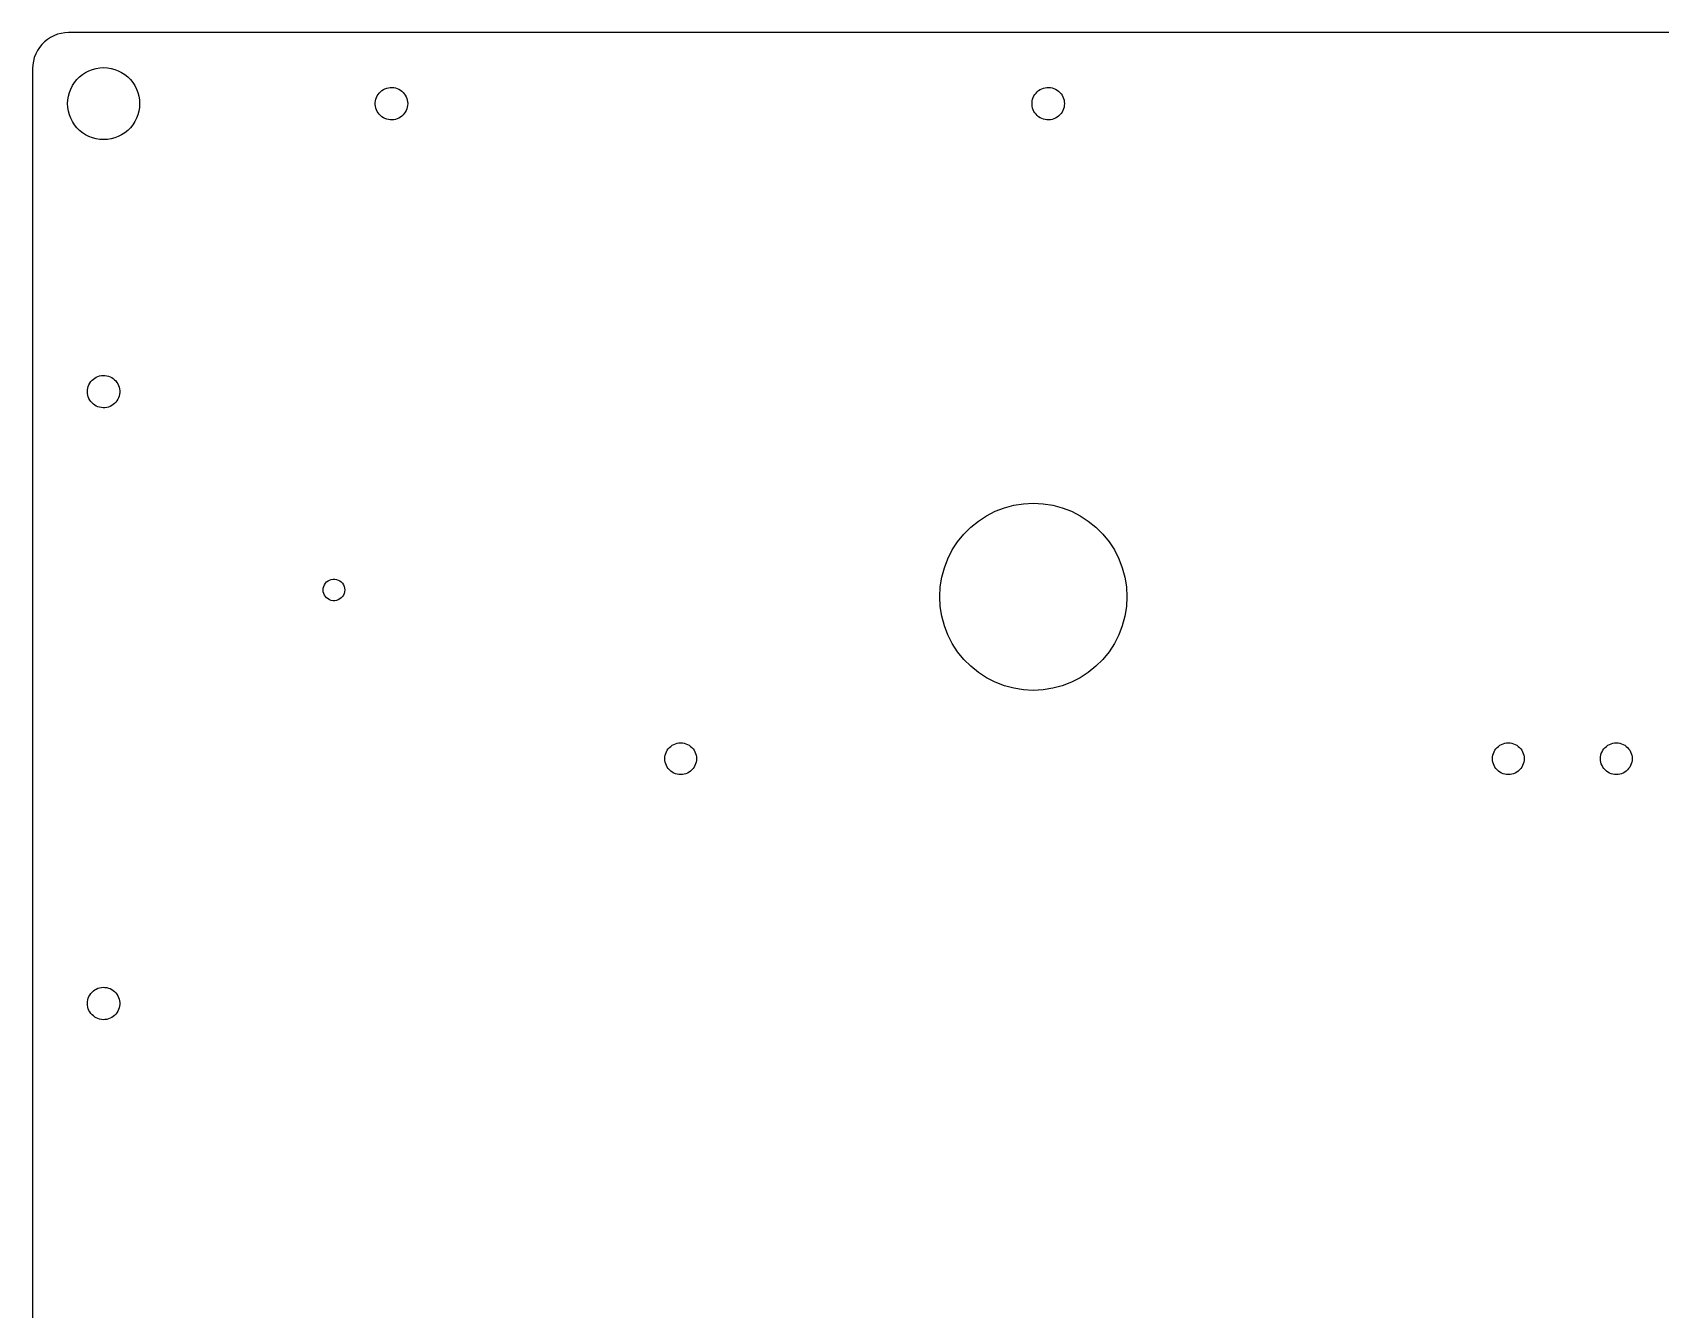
# Model space of a CAD drawing. Header units: metres. Extents: x -232 to 232, y -177 to 177.
# Drawn here: x -232.4 to -6.2, y 0 to 177.4 of the extents above; entities that cross this region are included whole.
import ezdxf

# ---------------------------------------------------------------- set-up
doc = ezdxf.new("R2010")
doc.units = ezdxf.units.M

msp = doc.modelspace()

# ---------------------------------------------------------------- linework, layer by layer
for p, q in [((-229.875, 176.705), (-230.314, 176.42)), ((-229.409, 176.943), (-229.875, 176.705)), ((-228.92, 177.13), (-229.409, 176.943)), ((-228.415, 177.266), (-228.92, 177.13)), ((-227.898, 177.348), (-228.415, 177.266)), ((-227.375, 177.375), (-227.898, 177.348)), ((227.375, 177.375), (-227.375, 177.375)), ((-231.943, 174.409), (-232.13, 173.92)), ((-231.705, 174.875), (-231.943, 174.409)), ((-231.42, 175.314), (-231.705, 174.875)), ((-231.091, 175.721), (-231.42, 175.314)), ((-230.721, 176.091), (-231.091, 175.721)), ((-230.314, 176.42), (-230.721, 176.091)), ((-232.348, 172.898), (-232.375, 172.375)), ((-232.375, 172.375), (-232.375, -172.375)), ((-232.266, 173.415), (-232.348, 172.898)), ((-232.13, 173.92), (-232.266, 173.415)), ((-225, 171.83), (-224.534, 172.068)), ((-224.534, 172.068), (-224.045, 172.255)), ((-224.045, 172.255), (-223.54, 172.391)), ((-223.54, 172.391), (-223.023, 172.473)), ((-223.023, 172.473), (-222.5, 172.5)), ((-222.5, 172.5), (-221.977, 172.473)), ((-221.977, 172.473), (-221.46, 172.391)), ((-221.46, 172.391), (-220.955, 172.255)), ((-220.955, 172.255), (-220.466, 172.068)), ((-220.466, 172.068), (-220, 171.83)), ((-227.068, 169.534), (-226.83, 170)), ((-226.83, 170), (-226.545, 170.439)), ((-226.545, 170.439), (-226.216, 170.846)), ((-226.216, 170.846), (-225.846, 171.216)), ((-225.846, 171.216), (-225.439, 171.545)), ((-225.439, 171.545), (-225, 171.83)), ((-220, 171.83), (-219.561, 171.545)), ((-219.561, 171.545), (-219.154, 171.216)), ((-219.154, 171.216), (-218.784, 170.846)), ((-218.784, 170.846), (-218.455, 170.439)), ((-218.455, 170.439), (-218.17, 170)), ((-218.17, 170), (-217.932, 169.534)), ((-183.404, 169.56), (-183.172, 169.647)), ((-183.172, 169.647), (-182.931, 169.708)), ((-182.931, 169.708), (-182.686, 169.742)), ((-182.686, 169.742), (-182.438, 169.749)), ((-182.438, 169.749), (-182.191, 169.729)), ((-182.191, 169.729), (-181.948, 169.681)), ((-181.948, 169.681), (-181.711, 169.607)), ((-92.1538, 169.56), (-91.9217, 169.647)), ((-91.9217, 169.647), (-91.6814, 169.708)), ((-91.6814, 169.708), (-91.4358, 169.742)), ((-91.4358, 169.742), (-91.188, 169.749)), ((-91.188, 169.749), (-90.9409, 169.729)), ((-90.9409, 169.729), (-90.6976, 169.681)), ((-90.6976, 169.681), (-90.4611, 169.607)), ((-227.5, 167.5), (-227.473, 168.023)), ((-227.473, 166.977), (-227.5, 167.5)), ((-227.473, 168.023), (-227.391, 168.54)), ((-227.391, 168.54), (-227.255, 169.045)), ((-227.255, 169.045), (-227.068, 169.534)), ((-217.932, 169.534), (-217.745, 169.045)), ((-217.745, 169.045), (-217.609, 168.54)), ((-217.609, 168.54), (-217.527, 168.023)), ((-217.527, 168.023), (-217.5, 167.5)), ((-217.5, 167.5), (-217.527, 166.977)), ((-184.747, 167.624), (-184.719, 167.87)), ((-184.747, 167.376), (-184.747, 167.624)), ((-184.719, 167.87), (-184.665, 168.112)), ((-184.665, 168.112), (-184.585, 168.347)), ((-184.585, 168.347), (-184.479, 168.571)), ((-184.479, 168.571), (-184.349, 168.782)), ((-184.349, 168.782), (-184.197, 168.978)), ((-184.197, 168.978), (-184.024, 169.155)), ((-184.024, 169.155), (-183.833, 169.313)), ((-183.833, 169.313), (-183.625, 169.449)), ((-183.625, 169.449), (-183.404, 169.56)), ((-181.711, 169.607), (-181.484, 169.508)), ((-181.484, 169.508), (-181.269, 169.384)), ((-181.269, 169.384), (-181.07, 169.237)), ((-181.07, 169.237), (-180.887, 169.069)), ((-180.887, 169.069), (-180.724, 168.882)), ((-180.724, 168.882), (-180.583, 168.678)), ((-180.583, 168.678), (-180.465, 168.46)), ((-180.465, 168.46), (-180.372, 168.231)), ((-180.372, 168.231), (-180.304, 167.992)), ((-180.304, 167.992), (-180.264, 167.748)), ((-180.264, 167.748), (-180.25, 167.5)), ((-180.25, 167.5), (-180.264, 167.252)), ((-93.4966, 167.624), (-93.4693, 167.87)), ((-93.4966, 167.376), (-93.4966, 167.624)), ((-93.4693, 167.87), (-93.4151, 168.112)), ((-93.4151, 168.112), (-93.3346, 168.347)), ((-93.3346, 168.347), (-93.2288, 168.571)), ((-93.2288, 168.571), (-93.099, 168.782)), ((-93.099, 168.782), (-92.9467, 168.978)), ((-92.9467, 168.978), (-92.7739, 169.155)), ((-92.7739, 169.155), (-92.5825, 169.313)), ((-92.5825, 169.313), (-92.375, 169.449)), ((-92.375, 169.449), (-92.1538, 169.56)), ((-90.4611, 169.607), (-90.234, 169.508)), ((-90.234, 169.508), (-90.0194, 169.384)), ((-90.0194, 169.384), (-89.8196, 169.237)), ((-89.8196, 169.237), (-89.6372, 169.069)), ((-89.6372, 169.069), (-89.4744, 168.882)), ((-89.4744, 168.882), (-89.3332, 168.678)), ((-89.3332, 168.678), (-89.2152, 168.46)), ((-89.2152, 168.46), (-89.1219, 168.231)), ((-89.1219, 168.231), (-89.0545, 167.992)), ((-89.0545, 167.992), (-89.0137, 167.748)), ((-89.0137, 167.748), (-89, 167.5)), ((-89, 167.5), (-89.0137, 167.252)), ((-227.391, 166.46), (-227.473, 166.977)), ((-227.255, 165.955), (-227.391, 166.46)), ((-227.068, 165.466), (-227.255, 165.955)), ((-226.83, 165), (-227.068, 165.466)), ((-217.932, 165.466), (-218.17, 165)), ((-217.745, 165.955), (-217.932, 165.466)), ((-217.609, 166.46), (-217.745, 165.955)), ((-217.527, 166.977), (-217.609, 166.46)), ((-184.719, 167.13), (-184.747, 167.376)), ((-184.665, 166.888), (-184.719, 167.13)), ((-184.585, 166.653), (-184.665, 166.888)), ((-184.479, 166.429), (-184.585, 166.653)), ((-184.349, 166.218), (-184.479, 166.429)), ((-184.197, 166.022), (-184.349, 166.218)), ((-184.024, 165.845), (-184.197, 166.022)), ((-183.833, 165.687), (-184.024, 165.845)), ((-183.625, 165.551), (-183.833, 165.687)), ((-183.404, 165.44), (-183.625, 165.551)), ((-183.172, 165.353), (-183.404, 165.44)), ((-182.931, 165.292), (-183.172, 165.353)), ((-182.686, 165.258), (-182.931, 165.292)), ((-182.438, 165.251), (-182.686, 165.258)), ((-182.191, 165.271), (-182.438, 165.251)), ((-181.948, 165.319), (-182.191, 165.271)), ((-181.711, 165.393), (-181.948, 165.319)), ((-181.484, 165.492), (-181.711, 165.393)), ((-181.269, 165.616), (-181.484, 165.492)), ((-181.07, 165.763), (-181.269, 165.616)), ((-180.887, 165.931), (-181.07, 165.763)), ((-180.724, 166.118), (-180.887, 165.931)), ((-180.583, 166.322), (-180.724, 166.118)), ((-180.465, 166.54), (-180.583, 166.322)), ((-180.372, 166.769), (-180.465, 166.54)), ((-180.304, 167.008), (-180.372, 166.769)), ((-180.264, 167.252), (-180.304, 167.008)), ((-93.4693, 167.13), (-93.4966, 167.376)), ((-93.4151, 166.888), (-93.4693, 167.13)), ((-93.3346, 166.653), (-93.4151, 166.888)), ((-93.2288, 166.429), (-93.3346, 166.653)), ((-93.099, 166.218), (-93.2288, 166.429)), ((-92.9467, 166.022), (-93.099, 166.218)), ((-92.7739, 165.845), (-92.9467, 166.022)), ((-92.5825, 165.687), (-92.7739, 165.845)), ((-92.375, 165.551), (-92.5825, 165.687)), ((-92.1538, 165.44), (-92.375, 165.551)), ((-91.9217, 165.353), (-92.1538, 165.44)), ((-91.6814, 165.292), (-91.9217, 165.353)), ((-91.4358, 165.258), (-91.6814, 165.292)), ((-91.188, 165.251), (-91.4358, 165.258)), ((-90.9409, 165.271), (-91.188, 165.251)), ((-90.6976, 165.319), (-90.9409, 165.271)), ((-90.4611, 165.393), (-90.6976, 165.319)), ((-90.234, 165.492), (-90.4611, 165.393)), ((-90.0194, 165.616), (-90.234, 165.492)), ((-89.8196, 165.763), (-90.0194, 165.616)), ((-89.6372, 165.931), (-89.8196, 165.763)), ((-89.4744, 166.118), (-89.6372, 165.931)), ((-89.3332, 166.322), (-89.4744, 166.118)), ((-89.2152, 166.54), (-89.3332, 166.322)), ((-89.1219, 166.769), (-89.2152, 166.54)), ((-89.0545, 167.008), (-89.1219, 166.769)), ((-89.0137, 167.252), (-89.0545, 167.008)), ((-226.545, 164.561), (-226.83, 165)), ((-226.216, 164.154), (-226.545, 164.561)), ((-225.846, 163.784), (-226.216, 164.154)), ((-225.439, 163.455), (-225.846, 163.784)), ((-225, 163.17), (-225.439, 163.455)), ((-224.534, 162.932), (-225, 163.17)), ((-224.045, 162.745), (-224.534, 162.932)), ((-220.466, 162.932), (-220.955, 162.745)), ((-220, 163.17), (-220.466, 162.932)), ((-219.561, 163.455), (-220, 163.17)), ((-219.154, 163.784), (-219.561, 163.455)), ((-218.784, 164.154), (-219.154, 163.784)), ((-218.455, 164.561), (-218.784, 164.154)), ((-218.17, 165), (-218.455, 164.561)), ((-223.54, 162.609), (-224.045, 162.745)), ((-223.023, 162.527), (-223.54, 162.609)), ((-222.5, 162.5), (-223.023, 162.527)), ((-221.977, 162.527), (-222.5, 162.5)), ((-221.46, 162.609), (-221.977, 162.527)), ((-220.955, 162.745), (-221.46, 162.609)), ((-224.276, 128.882), (-224.113, 129.069)), ((-224.113, 129.069), (-223.93, 129.237)), ((-223.93, 129.237), (-223.731, 129.384)), ((-223.731, 129.384), (-223.516, 129.508)), ((-223.516, 129.508), (-223.289, 129.607)), ((-223.289, 129.607), (-223.052, 129.681)), ((-223.052, 129.681), (-222.809, 129.729)), ((-222.809, 129.729), (-222.562, 129.749)), ((-222.562, 129.749), (-222.314, 129.742)), ((-222.314, 129.742), (-222.069, 129.708)), ((-222.069, 129.708), (-221.828, 129.647)), ((-221.828, 129.647), (-221.596, 129.56)), ((-221.596, 129.56), (-221.375, 129.449)), ((-221.375, 129.449), (-221.167, 129.313)), ((-221.167, 129.313), (-220.976, 129.155)), ((-220.976, 129.155), (-220.803, 128.978)), ((-220.803, 128.978), (-220.651, 128.782)), ((-224.75, 127.5), (-224.736, 127.748)), ((-224.736, 127.252), (-224.75, 127.5)), ((-224.736, 127.748), (-224.696, 127.992)), ((-224.696, 127.008), (-224.736, 127.252)), ((-224.696, 127.992), (-224.628, 128.231)), ((-224.628, 126.769), (-224.696, 127.008)), ((-224.628, 128.231), (-224.535, 128.46)), ((-224.535, 126.54), (-224.628, 126.769)), ((-224.535, 128.46), (-224.417, 128.678)), ((-224.417, 128.678), (-224.276, 128.882)), ((-220.651, 128.782), (-220.521, 128.571)), ((-220.521, 128.571), (-220.415, 128.347)), ((-220.415, 128.347), (-220.335, 128.112)), ((-220.335, 126.888), (-220.415, 126.653)), ((-220.335, 128.112), (-220.281, 127.87)), ((-220.281, 127.13), (-220.335, 126.888)), ((-220.281, 127.87), (-220.253, 127.624)), ((-220.253, 127.376), (-220.281, 127.13)), ((-220.253, 127.624), (-220.253, 127.376)), ((-224.417, 126.322), (-224.535, 126.54)), ((-224.276, 126.118), (-224.417, 126.322)), ((-224.113, 125.931), (-224.276, 126.118)), ((-223.93, 125.763), (-224.113, 125.931)), ((-223.731, 125.616), (-223.93, 125.763)), ((-223.516, 125.492), (-223.731, 125.616)), ((-223.289, 125.393), (-223.516, 125.492)), ((-223.052, 125.319), (-223.289, 125.393)), ((-222.809, 125.271), (-223.052, 125.319)), ((-222.562, 125.251), (-222.809, 125.271)), ((-222.314, 125.258), (-222.562, 125.251)), ((-222.069, 125.292), (-222.314, 125.258)), ((-221.828, 125.353), (-222.069, 125.292)), ((-221.596, 125.439), (-221.828, 125.353)), ((-221.375, 125.551), (-221.596, 125.439)), ((-221.167, 125.687), (-221.375, 125.551)), ((-220.976, 125.845), (-221.167, 125.687)), ((-220.803, 126.022), (-220.976, 125.845)), ((-220.651, 126.218), (-220.803, 126.022)), ((-220.521, 126.429), (-220.651, 126.218)), ((-220.415, 126.653), (-220.521, 126.429)), ((-99.82, 110.258), (-98.6076, 110.876)), ((-98.6076, 110.876), (-97.3372, 111.364)), ((-97.3372, 111.364), (-96.0228, 111.716)), ((-96.0228, 111.716), (-94.6789, 111.929)), ((-94.6789, 111.929), (-93.32, 112)), ((-93.32, 112), (-91.9611, 111.929)), ((-91.9611, 111.929), (-90.6171, 111.716)), ((-90.6171, 111.716), (-89.3028, 111.364)), ((-89.3028, 111.364), (-88.0324, 110.876)), ((-88.0324, 110.876), (-86.82, 110.258)), ((-102.981, 107.699), (-102.019, 108.661)), ((-102.019, 108.661), (-100.961, 109.517)), ((-100.961, 109.517), (-99.82, 110.258)), ((-86.82, 110.258), (-85.6788, 109.517)), ((-85.6788, 109.517), (-84.6213, 108.661)), ((-84.6213, 108.661), (-83.6591, 107.699)), ((-104.578, 105.5), (-103.837, 106.641)), ((-103.837, 106.641), (-102.981, 107.699)), ((-83.6591, 107.699), (-82.8028, 106.641)), ((-82.8028, 106.641), (-82.0617, 105.5)), ((-105.684, 103.017), (-105.196, 104.288)), ((-105.196, 104.288), (-104.578, 105.5)), ((-82.0617, 105.5), (-81.4439, 104.288)), ((-81.4439, 104.288), (-80.9563, 103.017)), ((-106.036, 101.703), (-105.684, 103.017)), ((-80.9563, 103.017), (-80.6041, 101.703)), ((-192, 99.95), (-191.98, 100.197)), ((-191.98, 99.7031), (-192, 99.95)), ((-191.98, 100.197), (-191.919, 100.437)), ((-191.919, 99.463), (-191.98, 99.7031)), ((-191.919, 100.437), (-191.819, 100.664)), ((-191.819, 100.664), (-191.684, 100.871)), ((-191.684, 100.871), (-191.516, 101.054)), ((-191.516, 101.054), (-191.32, 101.206)), ((-191.32, 101.206), (-191.103, 101.324)), ((-191.103, 101.324), (-190.868, 101.404)), ((-190.868, 101.404), (-190.624, 101.445)), ((-190.624, 101.445), (-190.376, 101.445)), ((-190.376, 101.445), (-190.132, 101.404)), ((-190.132, 101.404), (-189.897, 101.324)), ((-189.897, 101.324), (-189.68, 101.206)), ((-189.68, 101.206), (-189.484, 101.054)), ((-189.484, 101.054), (-189.316, 100.871)), ((-189.316, 100.871), (-189.181, 100.664)), ((-189.181, 100.664), (-189.081, 100.437)), ((-189.081, 100.437), (-189.02, 100.197)), ((-189.02, 99.7031), (-189.081, 99.463)), ((-189.02, 100.197), (-189, 99.95)), ((-189, 99.95), (-189.02, 99.7031)), ((-106.32, 99), (-106.249, 100.359)), ((-106.249, 100.359), (-106.036, 101.703)), ((-80.6041, 101.703), (-80.3912, 100.359)), ((-80.3912, 100.359), (-80.32, 99)), ((-191.819, 99.2361), (-191.919, 99.463)), ((-191.684, 99.0287), (-191.819, 99.2361)), ((-191.516, 98.8464), (-191.684, 99.0287)), ((-191.32, 98.6942), (-191.516, 98.8464)), ((-191.103, 98.5763), (-191.32, 98.6942)), ((-190.868, 98.4959), (-191.103, 98.5763)), ((-190.624, 98.4551), (-190.868, 98.4959)), ((-190.376, 98.4551), (-190.624, 98.4551)), ((-190.132, 98.4959), (-190.376, 98.4551)), ((-189.897, 98.5763), (-190.132, 98.4959)), ((-189.68, 98.6942), (-189.897, 98.5763)), ((-189.484, 98.8464), (-189.68, 98.6942)), ((-189.316, 99.0287), (-189.484, 98.8464)), ((-189.181, 99.2361), (-189.316, 99.0287)), ((-189.081, 99.463), (-189.181, 99.2361)), ((-106.249, 97.6411), (-106.32, 99)), ((-106.036, 96.2971), (-106.249, 97.6411)), ((-80.3912, 97.6411), (-80.6041, 96.2971)), ((-80.32, 99), (-80.3912, 97.6411)), ((-105.684, 94.9828), (-106.036, 96.2971)), ((-80.6041, 96.2971), (-80.9563, 94.9828)), ((-105.196, 93.7124), (-105.684, 94.9828)), ((-104.578, 92.5), (-105.196, 93.7124)), ((-81.4439, 93.7124), (-82.0617, 92.5)), ((-80.9563, 94.9828), (-81.4439, 93.7124)), ((-103.837, 91.3588), (-104.578, 92.5)), ((-102.981, 90.3013), (-103.837, 91.3588)), ((-82.8028, 91.3588), (-83.6591, 90.3013)), ((-82.0617, 92.5), (-82.8028, 91.3588)), ((-102.019, 89.3391), (-102.981, 90.3013)), ((-100.961, 88.4828), (-102.019, 89.3391)), ((-99.82, 87.7417), (-100.961, 88.4828)), ((-85.6788, 88.4828), (-86.82, 87.7417)), ((-84.6213, 89.3391), (-85.6788, 88.4828)), ((-83.6591, 90.3013), (-84.6213, 89.3391)), ((-98.6076, 87.1239), (-99.82, 87.7417)), ((-97.3372, 86.6363), (-98.6076, 87.1239)), ((-96.0228, 86.2841), (-97.3372, 86.6363)), ((-94.6789, 86.0712), (-96.0228, 86.2841)), ((-93.32, 86), (-94.6789, 86.0712)), ((-91.9611, 86.0712), (-93.32, 86)), ((-90.6171, 86.2841), (-91.9611, 86.0712)), ((-89.3028, 86.6363), (-90.6171, 86.2841)), ((-88.0324, 87.1239), (-89.3028, 86.6363)), ((-86.82, 87.7417), (-88.0324, 87.1239)), ((-144.506, 76.7463), (-144.465, 76.9895)), ((-144.465, 76.9895), (-144.397, 77.2266)), ((-144.397, 77.2266), (-144.302, 77.4545)), ((-144.302, 77.4545), (-144.183, 77.6705)), ((-144.183, 77.6705), (-144.04, 77.8717)), ((-144.04, 77.8717), (-143.876, 78.0556)), ((-143.876, 78.0556), (-143.692, 78.22)), ((-143.692, 78.22), (-143.49, 78.3628)), ((-143.49, 78.3628), (-143.275, 78.4821)), ((-143.275, 78.4821), (-143.047, 78.5765)), ((-143.047, 78.5765), (-142.81, 78.6448)), ((-142.81, 78.6448), (-142.566, 78.6862)), ((-142.566, 78.6862), (-142.32, 78.7)), ((-142.32, 78.7), (-142.074, 78.6862)), ((-142.074, 78.6862), (-141.83, 78.6448)), ((-141.83, 78.6448), (-141.593, 78.5765)), ((-141.593, 78.5765), (-141.365, 78.4821)), ((-141.365, 78.4821), (-141.15, 78.3628)), ((-141.15, 78.3628), (-140.948, 78.22)), ((-140.948, 78.22), (-140.764, 78.0556)), ((-140.764, 78.0556), (-140.6, 77.8717)), ((-140.6, 77.8717), (-140.457, 77.6705)), ((-140.457, 77.6705), (-140.338, 77.4545)), ((-140.338, 77.4545), (-140.243, 77.2266)), ((-140.243, 77.2266), (-140.175, 76.9895)), ((-140.175, 76.9895), (-140.134, 76.7463)), ((-29.5062, 76.7463), (-29.4648, 76.9895)), ((-29.4648, 76.9895), (-29.3965, 77.2266)), ((-29.3965, 77.2266), (-29.3021, 77.4545)), ((-29.3021, 77.4545), (-29.1828, 77.6705)), ((-29.1828, 77.6705), (-29.04, 77.8717)), ((-29.04, 77.8717), (-28.8756, 78.0556)), ((-28.8756, 78.0556), (-28.6917, 78.22)), ((-28.6917, 78.22), (-28.4905, 78.3628)), ((-28.4905, 78.3628), (-28.2745, 78.4821)), ((-28.2745, 78.4821), (-28.0466, 78.5765)), ((-28.0466, 78.5765), (-27.8095, 78.6448)), ((-27.8095, 78.6448), (-27.5663, 78.6862)), ((-27.5663, 78.6862), (-27.32, 78.7)), ((-27.32, 78.7), (-27.0737, 78.6862)), ((-27.0737, 78.6862), (-26.8304, 78.6448)), ((-26.8304, 78.6448), (-26.5934, 78.5765)), ((-26.5934, 78.5765), (-26.3654, 78.4821)), ((-26.3654, 78.4821), (-26.1495, 78.3628)), ((-26.1495, 78.3628), (-25.9483, 78.22)), ((-25.9483, 78.22), (-25.7644, 78.0556)), ((-25.7644, 78.0556), (-25.6, 77.8717)), ((-25.6, 77.8717), (-25.4572, 77.6705)), ((-25.4572, 77.6705), (-25.3379, 77.4545)), ((-25.3379, 77.4545), (-25.2435, 77.2266)), ((-25.2435, 77.2266), (-25.1752, 76.9895)), ((-25.1752, 76.9895), (-25.1338, 76.7463)), ((-14.5062, 76.7463), (-14.4648, 76.9895)), ((-14.4648, 76.9895), (-14.3965, 77.2266)), ((-14.3965, 77.2266), (-14.3021, 77.4545)), ((-14.3021, 77.4545), (-14.1828, 77.6705)), ((-14.1828, 77.6705), (-14.04, 77.8717)), ((-14.04, 77.8717), (-13.8756, 78.0556)), ((-13.8756, 78.0556), (-13.6917, 78.22)), ((-13.6917, 78.22), (-13.4905, 78.3628)), ((-13.4905, 78.3628), (-13.2745, 78.4821)), ((-13.2745, 78.4821), (-13.0466, 78.5765)), ((-13.0466, 78.5765), (-12.8095, 78.6448)), ((-12.8095, 78.6448), (-12.5663, 78.6862)), ((-12.5663, 78.6862), (-12.32, 78.7)), ((-12.32, 78.7), (-12.0737, 78.6862)), ((-12.0737, 78.6862), (-11.8304, 78.6448)), ((-11.8304, 78.6448), (-11.5934, 78.5765)), ((-11.5934, 78.5765), (-11.3654, 78.4821)), ((-11.3654, 78.4821), (-11.1495, 78.3628)), ((-11.1495, 78.3628), (-10.9483, 78.22)), ((-10.9483, 78.22), (-10.7644, 78.0556)), ((-10.7644, 78.0556), (-10.6, 77.8717)), ((-10.6, 77.8717), (-10.4572, 77.6705)), ((-10.4572, 77.6705), (-10.3379, 77.4545)), ((-10.3379, 77.4545), (-10.2435, 77.2266)), ((-10.2435, 77.2266), (-10.1752, 76.9895)), ((-10.1752, 76.9895), (-10.1338, 76.7463)), ((-144.52, 76.5), (-144.506, 76.7463)), ((-144.506, 76.2537), (-144.52, 76.5)), ((-144.465, 76.0105), (-144.506, 76.2537)), ((-144.397, 75.7734), (-144.465, 76.0105)), ((-144.302, 75.5455), (-144.397, 75.7734)), ((-144.183, 75.3295), (-144.302, 75.5455)), ((-144.04, 75.1283), (-144.183, 75.3295)), ((-143.876, 74.9444), (-144.04, 75.1283)), ((-143.692, 74.78), (-143.876, 74.9444)), ((-143.49, 74.6372), (-143.692, 74.78)), ((-140.948, 74.78), (-141.15, 74.6372)), ((-140.764, 74.9444), (-140.948, 74.78)), ((-140.6, 75.1283), (-140.764, 74.9444)), ((-140.457, 75.3295), (-140.6, 75.1283)), ((-140.338, 75.5455), (-140.457, 75.3295)), ((-140.243, 75.7734), (-140.338, 75.5455)), ((-140.175, 76.0105), (-140.243, 75.7734)), ((-140.134, 76.2537), (-140.175, 76.0105)), ((-140.134, 76.7463), (-140.12, 76.5)), ((-140.12, 76.5), (-140.134, 76.2537)), ((-29.52, 76.5), (-29.5062, 76.7463)), ((-29.5062, 76.2537), (-29.52, 76.5)), ((-29.4648, 76.0105), (-29.5062, 76.2537)), ((-29.3965, 75.7734), (-29.4648, 76.0105)), ((-29.3021, 75.5455), (-29.3965, 75.7734)), ((-29.1828, 75.3295), (-29.3021, 75.5455)), ((-29.04, 75.1283), (-29.1828, 75.3295)), ((-28.8756, 74.9444), (-29.04, 75.1283)), ((-28.6917, 74.78), (-28.8756, 74.9444)), ((-28.4905, 74.6372), (-28.6917, 74.78)), ((-25.9483, 74.78), (-26.1495, 74.6372)), ((-25.7644, 74.9444), (-25.9483, 74.78)), ((-25.6, 75.1283), (-25.7644, 74.9444)), ((-25.4572, 75.3295), (-25.6, 75.1283)), ((-25.3379, 75.5455), (-25.4572, 75.3295)), ((-25.2435, 75.7734), (-25.3379, 75.5455)), ((-25.1752, 76.0105), (-25.2435, 75.7734)), ((-25.1338, 76.2537), (-25.1752, 76.0105)), ((-25.1338, 76.7463), (-25.12, 76.5)), ((-25.12, 76.5), (-25.1338, 76.2537)), ((-14.52, 76.5), (-14.5062, 76.7463)), ((-14.5062, 76.2537), (-14.52, 76.5)), ((-14.4648, 76.0105), (-14.5062, 76.2537)), ((-14.3965, 75.7734), (-14.4648, 76.0105)), ((-14.3021, 75.5455), (-14.3965, 75.7734)), ((-14.1828, 75.3295), (-14.3021, 75.5455)), ((-14.04, 75.1283), (-14.1828, 75.3295)), ((-13.8756, 74.9444), (-14.04, 75.1283)), ((-13.6917, 74.78), (-13.8756, 74.9444)), ((-13.4905, 74.6372), (-13.6917, 74.78)), ((-10.9483, 74.78), (-11.1495, 74.6372)), ((-10.7644, 74.9444), (-10.9483, 74.78)), ((-10.6, 75.1283), (-10.7644, 74.9444)), ((-10.4572, 75.3295), (-10.6, 75.1283)), ((-10.3379, 75.5455), (-10.4572, 75.3295)), ((-10.2435, 75.7734), (-10.3379, 75.5455)), ((-10.1752, 76.0105), (-10.2435, 75.7734)), ((-10.1338, 76.2537), (-10.1752, 76.0105)), ((-10.1338, 76.7463), (-10.12, 76.5)), ((-10.12, 76.5), (-10.1338, 76.2537)), ((-143.275, 74.5179), (-143.49, 74.6372)), ((-143.047, 74.4234), (-143.275, 74.5179)), ((-142.81, 74.3551), (-143.047, 74.4234)), ((-142.566, 74.3138), (-142.81, 74.3551)), ((-142.32, 74.3), (-142.566, 74.3138)), ((-142.074, 74.3138), (-142.32, 74.3)), ((-141.83, 74.3551), (-142.074, 74.3138)), ((-141.593, 74.4234), (-141.83, 74.3551)), ((-141.365, 74.5179), (-141.593, 74.4234)), ((-141.15, 74.6372), (-141.365, 74.5179)), ((-28.2745, 74.5179), (-28.4905, 74.6372)), ((-28.0466, 74.4234), (-28.2745, 74.5179)), ((-27.8095, 74.3551), (-28.0466, 74.4234)), ((-27.5663, 74.3138), (-27.8095, 74.3551)), ((-27.32, 74.3), (-27.5663, 74.3138)), ((-27.0737, 74.3138), (-27.32, 74.3)), ((-26.8304, 74.3551), (-27.0737, 74.3138)), ((-26.5934, 74.4234), (-26.8304, 74.3551)), ((-26.3654, 74.5179), (-26.5934, 74.4234)), ((-26.1495, 74.6372), (-26.3654, 74.5179)), ((-13.2745, 74.5179), (-13.4905, 74.6372)), ((-13.0466, 74.4234), (-13.2745, 74.5179)), ((-12.8095, 74.3551), (-13.0466, 74.4234)), ((-12.5663, 74.3138), (-12.8095, 74.3551)), ((-12.32, 74.3), (-12.5663, 74.3138)), ((-12.0737, 74.3138), (-12.32, 74.3)), ((-11.8304, 74.3551), (-12.0737, 74.3138)), ((-11.5934, 74.4234), (-11.8304, 74.3551)), ((-11.3654, 74.5179), (-11.5934, 74.4234)), ((-11.1495, 74.6372), (-11.3654, 74.5179)), ((-224.736, 42.7475), (-224.696, 42.992)), ((-224.696, 42.992), (-224.628, 43.2306)), ((-224.628, 43.2306), (-224.535, 43.4602)), ((-224.535, 43.4602), (-224.417, 43.6783)), ((-224.417, 43.6783), (-224.276, 43.882)), ((-224.276, 43.882), (-224.113, 44.0689)), ((-224.113, 44.0689), (-223.93, 44.2368)), ((-223.93, 44.2368), (-223.731, 44.3836)), ((-223.731, 44.3836), (-223.516, 44.5076)), ((-223.516, 44.5076), (-223.289, 44.6071)), ((-223.289, 44.6071), (-223.052, 44.6812)), ((-223.052, 44.6812), (-222.809, 44.7287)), ((-222.809, 44.7287), (-222.562, 44.7491)), ((-222.562, 44.7491), (-222.314, 44.7423)), ((-222.314, 44.7423), (-222.069, 44.7083)), ((-222.069, 44.7083), (-221.828, 44.6474)), ((-221.828, 44.6474), (-221.596, 44.5605)), ((-221.596, 44.5605), (-221.375, 44.4485)), ((-221.375, 44.4485), (-221.167, 44.313)), ((-221.167, 44.313), (-220.976, 44.1554)), ((-220.976, 44.1554), (-220.803, 43.9777)), ((-220.803, 43.9777), (-220.651, 43.7821)), ((-220.651, 43.7821), (-220.521, 43.5709)), ((-220.521, 43.5709), (-220.415, 43.3467)), ((-220.415, 43.3467), (-220.335, 43.1122)), ((-220.335, 43.1122), (-220.281, 42.8703)), ((-224.75, 42.5), (-224.736, 42.7475)), ((-224.736, 42.2525), (-224.75, 42.5)), ((-224.696, 42.008), (-224.736, 42.2525)), ((-224.628, 41.7694), (-224.696, 42.008)), ((-224.535, 41.5397), (-224.628, 41.7694)), ((-224.417, 41.3217), (-224.535, 41.5397)), ((-224.276, 41.118), (-224.417, 41.3217)), ((-224.113, 40.9311), (-224.276, 41.118)), ((-223.93, 40.7632), (-224.113, 40.9311)), ((-223.731, 40.6164), (-223.93, 40.7632)), ((-220.976, 40.8446), (-221.167, 40.687)), ((-220.803, 41.0223), (-220.976, 40.8446)), ((-220.651, 41.2179), (-220.803, 41.0223)), ((-220.521, 41.4291), (-220.651, 41.2179)), ((-220.415, 41.6533), (-220.521, 41.4291)), ((-220.335, 41.8878), (-220.415, 41.6533)), ((-220.281, 42.1297), (-220.335, 41.8878)), ((-220.281, 42.8703), (-220.253, 42.6239)), ((-220.253, 42.3761), (-220.281, 42.1297)), ((-220.253, 42.6239), (-220.253, 42.3761)), ((-223.516, 40.4924), (-223.731, 40.6164)), ((-223.289, 40.3928), (-223.516, 40.4924)), ((-223.052, 40.3188), (-223.289, 40.3928)), ((-222.809, 40.2713), (-223.052, 40.3188)), ((-222.562, 40.2509), (-222.809, 40.2713)), ((-222.314, 40.2577), (-222.562, 40.2509)), ((-222.069, 40.2917), (-222.314, 40.2577)), ((-221.828, 40.3526), (-222.069, 40.2917)), ((-221.596, 40.4395), (-221.828, 40.3526)), ((-221.375, 40.5514), (-221.596, 40.4395)), ((-221.167, 40.687), (-221.375, 40.5514))]:
    msp.add_line(p, q)

doc.saveas('drawing.dxf')
